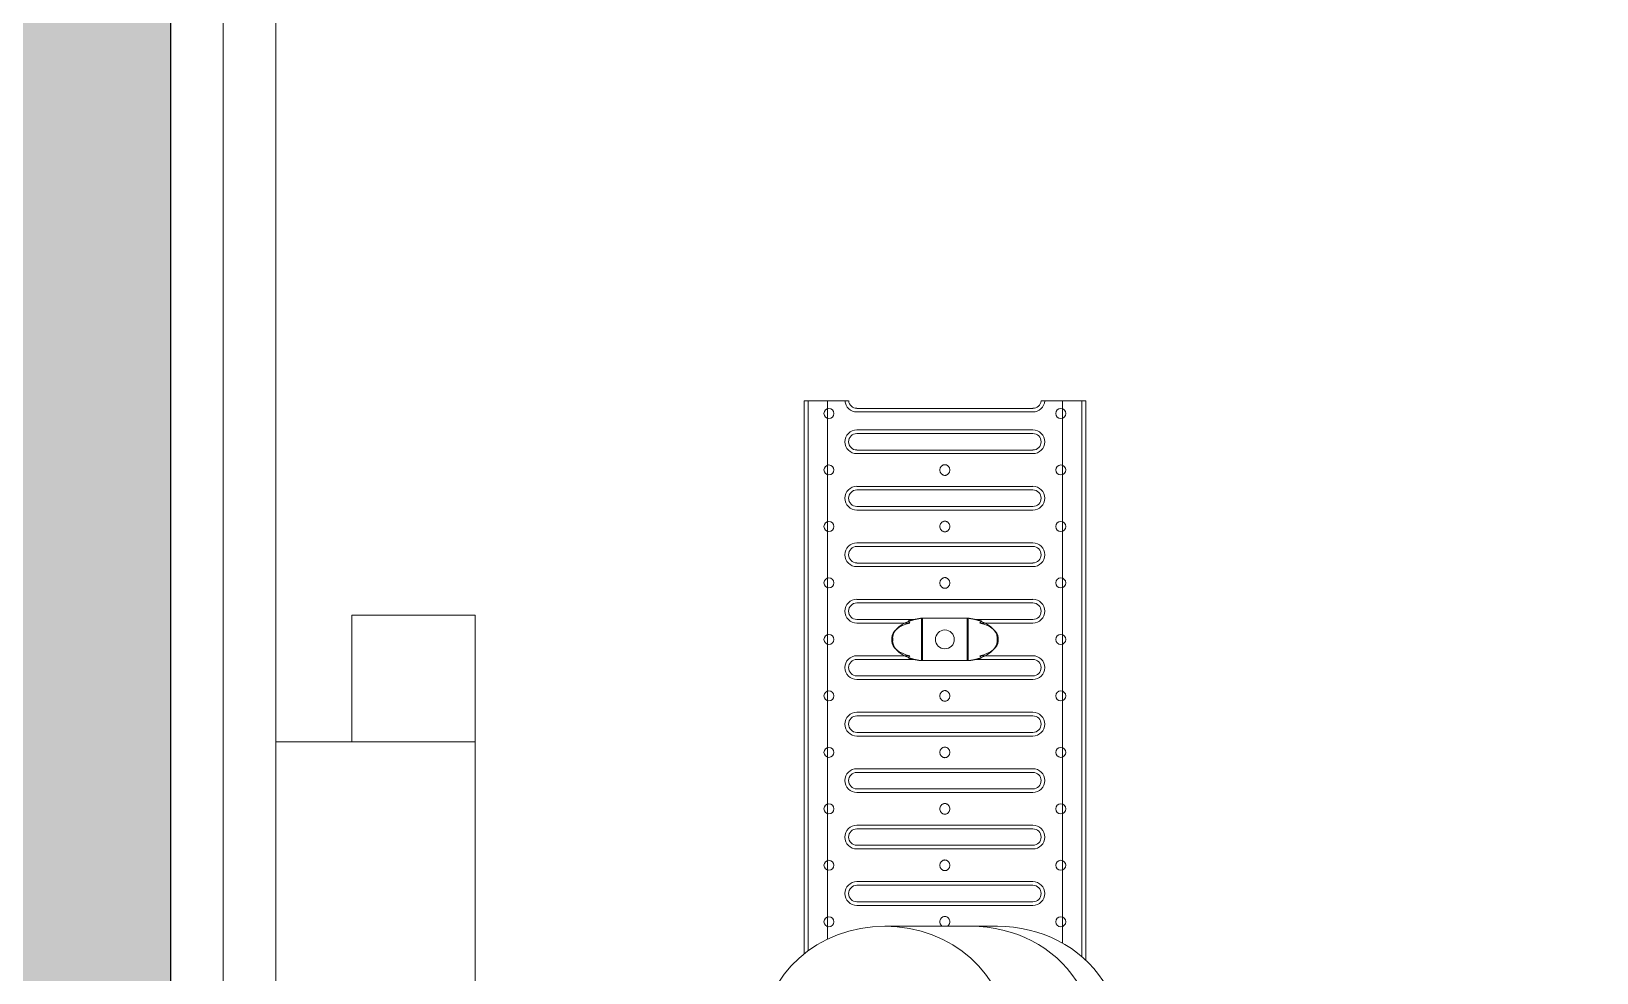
# Model space of a CAD drawing. Header units: inches. Extents: x 211391 to 214260, y -106888 to -102532.
# Drawn here: x 213209.16 to 213231.4, y -104842.66 to -104829.29 of the extents above; entities that cross this region are included whole.
import ezdxf

# ---------------------------------------------------------------- set-up
doc = ezdxf.new("R2010")
doc.units = ezdxf.units.IN
doc.header["$MEASUREMENT"] = 0
for name, color, linetype, lineweight in [('FIXTURES', 8, 'Continuous', 9), ('HATCH', 251, 'Continuous', 13), ('STONE', 1, 'Continuous', 18), ('WALL', 5, 'Continuous', 25)]:
    doc.layers.add(name, color=color, linetype=linetype, lineweight=lineweight)

# ---------------------------------------------------------------- blocks, each defined once
blk = doc.blocks.new('ETJHTEj')
at = {"layer": 'FIXTURES', "color": 252, "extrusion": (-2.05085e-07, 7.76119e-08, 1)}
for p, q in [((1144.103, 549.253), (1144.103, 548.881, 0)), ((1152.043, 549.253), (1144.103, 549.253)), ((1144.103, 549.197, 0), (1151.993, 549.197, 0)), ((1144.103, 548.922, 0), (1151.801, 548.922, 0)), ((1144.103, 548.881, 0), (1144.103, 548.62, 0)), ((1144.208, 548.503, 0), (1144.208, 546.003, 0)), ((1144.259, 548.503, 0), (1144.259, 546.003, 0)), ((1144.514, 546.003, 0), (1144.514, 548.503, 0)), ((1144.565, 546.003, 0), (1144.565, 548.503, 0)), ((1144.8, 548.503, 0), (1144.8, 546.003, 0)), ((1144.851, 548.503, 0), (1144.851, 546.003, 0)), ((1145.316, 546.003, 0), (1145.316, 548.503, 0)), ((1145.367, 546.003, 0), (1145.367, 548.503, 0)), ((1145.602, 548.503, 0), (1145.602, 546.003, 0)), ((1145.653, 548.503, 0), (1145.653, 546.003, 0)), ((1146.118, 546.003, 0), (1146.118, 548.503, 0)), ((1146.169, 546.003, 0), (1146.169, 548.503, 0)), ((1146.404, 548.503, 0), (1146.404, 546.003, 0)), ((1146.455, 548.503, 0), (1146.455, 546.003, 0)), ((1146.92, 546.003, 0), (1146.92, 548.503, 0)), ((1146.971, 546.003, 0), (1146.971, 548.503, 0)), ((1147.206, 548.503, 0), (1147.206, 547.672, 0)), ((1147.257, 548.503, 0), (1147.257, 547.75, 0)), ((1147.721, 547.75, 0), (1147.721, 548.503, 0)), ((1147.773, 547.672, 0), (1147.773, 548.503, 0)), ((1148.007, 548.503, 0), (1148.007, 546.003, 0)), ((1148.059, 548.503, 0), (1148.059, 546.003, 0)), ((1148.523, 546.003, 0), (1148.523, 548.503, 0)), ((1148.575, 546.003, 0), (1148.575, 548.503, 0)), ((1148.809, 548.503, 0), (1148.809, 546.003, 0)), ((1148.861, 548.503, 0), (1148.861, 546.003, 0)), ((1149.325, 546.003, 0), (1149.325, 548.503, 0)), ((1149.377, 546.003, 0), (1149.377, 548.503, 0)), ((1149.611, 548.503, 0), (1149.611, 546.003, 0)), ((1149.663, 548.503, 0), (1149.663, 546.003, 0)), ((1150.127, 546.003, 0), (1150.127, 548.503, 0)), ((1150.127, 546.003, 0), (1150.127, 548.503, 0)), ((1150.179, 546.003, 0), (1150.179, 548.503, 0)), ((1150.179, 546.003, 0), (1150.179, 548.503, 0)), ((1150.413, 548.503, 0), (1150.413, 546.003, 0)), ((1150.413, 548.503, 0), (1150.413, 546.003, 0)), ((1150.465, 548.503, 0), (1150.465, 546.003, 0)), ((1150.465, 548.503, 0), (1150.465, 546.003, 0)), ((1150.929, 546.003, 0), (1150.929, 548.503, 0)), ((1150.981, 546.003, 0), (1150.981, 548.503, 0)), ((1151.215, 548.503, 0), (1151.215, 546.003, 0)), ((1151.267, 548.503, 0), (1151.267, 546.003, 0)), ((1147.467, 548.009, 0), (1147.512, 548.009, 0)), ((1147.512, 547.994, 0), (1147.467, 547.994, 0)), ((1147.189, 547.597, 0), (1147.189, 546.909, 0)), ((1147.189, 547.585, 0), (1147.79, 547.585, 0)), ((1147.227, 547.774, 0), (1147.257, 547.75, 0)), ((1147.721, 547.75, 0), (1147.752, 547.774, 0)), ((1147.79, 547.597, 0), (1147.79, 546.909, 0)), ((1147.189, 547.571, 0), (1147.79, 547.571, 0)), ((1145.812, 547.268, 0), (1145.81, 547.26, 0)), ((1145.81, 547.26, 0), (1145.81, 547.253, 0)), ((1145.81, 547.253, 0), (1145.81, 547.246, 0)), ((1145.81, 547.246, 0), (1145.812, 547.238, 0)), ((1145.814, 547.275, 0), (1145.812, 547.268, 0)), ((1145.812, 547.238, 0), (1145.814, 547.231, 0)), ((1145.817, 547.282, 0), (1145.814, 547.275, 0)), ((1145.814, 547.231, 0), (1145.817, 547.224, 0)), ((1145.821, 547.289, 0), (1145.817, 547.282, 0)), ((1145.817, 547.224, 0), (1145.821, 547.217, 0)), ((1145.825, 547.295, 0), (1145.821, 547.289, 0)), ((1145.821, 547.217, 0), (1145.825, 547.211, 0)), ((1145.83, 547.301, 0), (1145.825, 547.295, 0)), ((1145.825, 547.211, 0), (1145.83, 547.206, 0)), ((1145.836, 547.306, 0), (1145.83, 547.301, 0)), ((1145.83, 547.206, 0), (1145.836, 547.2, 0)), ((1145.842, 547.31, 0), (1145.836, 547.306, 0)), ((1145.836, 547.2, 0), (1145.842, 547.196, 0)), ((1145.849, 547.314, 0), (1145.842, 547.31, 0)), ((1145.842, 547.196, 0), (1145.849, 547.192, 0)), ((1145.855, 547.318, 0), (1145.849, 547.314, 0)), ((1145.849, 547.192, 0), (1145.855, 547.188, 0)), ((1145.863, 547.32, 0), (1145.855, 547.318, 0)), ((1145.855, 547.188, 0), (1145.863, 547.186, 0)), ((1145.915, 547.318, 0), (1145.908, 547.32, 0)), ((1145.908, 547.186, 0), (1145.915, 547.188, 0)), ((1145.922, 547.314, 0), (1145.915, 547.318, 0)), ((1145.915, 547.188, 0), (1145.922, 547.192, 0)), ((1145.929, 547.31, 0), (1145.922, 547.314, 0)), ((1145.922, 547.192, 0), (1145.929, 547.196, 0)), ((1145.935, 547.306, 0), (1145.929, 547.31, 0)), ((1145.929, 547.196, 0), (1145.935, 547.2, 0)), ((1145.941, 547.301, 0), (1145.935, 547.306, 0)), ((1145.935, 547.2, 0), (1145.941, 547.206, 0)), ((1145.946, 547.295, 0), (1145.941, 547.301, 0)), ((1145.941, 547.206, 0), (1145.946, 547.211, 0)), ((1145.95, 547.289, 0), (1145.946, 547.295, 0)), ((1145.946, 547.211, 0), (1145.95, 547.217, 0)), ((1145.954, 547.282, 0), (1145.95, 547.289, 0)), ((1145.95, 547.217, 0), (1145.954, 547.224, 0)), ((1145.957, 547.275, 0), (1145.954, 547.282, 0)), ((1145.954, 547.224, 0), (1145.957, 547.231, 0)), ((1145.959, 547.268, 0), (1145.957, 547.275, 0)), ((1145.957, 547.231, 0), (1145.959, 547.238, 0)), ((1145.961, 547.26, 0), (1145.959, 547.268, 0)), ((1145.959, 547.238, 0), (1145.961, 547.246, 0)), ((1145.961, 547.253, 0), (1145.961, 547.26, 0)), ((1145.961, 547.246, 0), (1145.961, 547.253, 0)), ((1146.613, 547.268, 0), (1146.612, 547.26, 0)), ((1146.612, 547.26, 0), (1146.612, 547.253, 0)), ((1146.612, 547.253, 0), (1146.612, 547.246, 0)), ((1146.612, 547.246, 0), (1146.613, 547.238, 0)), ((1146.616, 547.275, 0), (1146.613, 547.268, 0)), ((1146.613, 547.238, 0), (1146.616, 547.231, 0)), ((1146.619, 547.282, 0), (1146.616, 547.275, 0)), ((1146.616, 547.231, 0), (1146.619, 547.224, 0)), ((1146.623, 547.289, 0), (1146.619, 547.282, 0)), ((1146.619, 547.224, 0), (1146.623, 547.217, 0)), ((1146.627, 547.295, 0), (1146.623, 547.289, 0)), ((1146.623, 547.217, 0), (1146.627, 547.211, 0)), ((1146.632, 547.301, 0), (1146.627, 547.295, 0)), ((1146.627, 547.211, 0), (1146.632, 547.206, 0)), ((1146.638, 547.306, 0), (1146.632, 547.301, 0)), ((1146.632, 547.206, 0), (1146.638, 547.2, 0)), ((1146.644, 547.31, 0), (1146.638, 547.306, 0)), ((1146.638, 547.2, 0), (1146.644, 547.196, 0)), ((1146.651, 547.314, 0), (1146.644, 547.31, 0)), ((1146.644, 547.196, 0), (1146.651, 547.192, 0)), ((1146.657, 547.318, 0), (1146.651, 547.314, 0)), ((1146.651, 547.192, 0), (1146.657, 547.188, 0)), ((1146.665, 547.32, 0), (1146.657, 547.318, 0)), ((1146.657, 547.188, 0), (1146.665, 547.186, 0)), ((1146.717, 547.318, 0), (1146.71, 547.32, 0)), ((1146.71, 547.186, 0), (1146.717, 547.188, 0)), ((1146.724, 547.314, 0), (1146.717, 547.318, 0)), ((1146.717, 547.188, 0), (1146.724, 547.192, 0)), ((1146.73, 547.31, 0), (1146.724, 547.314, 0)), ((1146.724, 547.192, 0), (1146.73, 547.196, 0)), ((1146.737, 547.306, 0), (1146.73, 547.31, 0)), ((1146.73, 547.196, 0), (1146.737, 547.2, 0)), ((1146.743, 547.301, 0), (1146.737, 547.306, 0)), ((1146.737, 547.2, 0), (1146.743, 547.206, 0)), ((1146.747, 547.295, 0), (1146.743, 547.301, 0)), ((1146.743, 547.206, 0), (1146.747, 547.211, 0)), ((1146.752, 547.289, 0), (1146.747, 547.295, 0)), ((1146.747, 547.211, 0), (1146.752, 547.217, 0)), ((1146.756, 547.282, 0), (1146.752, 547.289, 0)), ((1146.752, 547.217, 0), (1146.756, 547.224, 0)), ((1146.759, 547.275, 0), (1146.756, 547.282, 0)), ((1146.756, 547.224, 0), (1146.759, 547.231, 0)), ((1146.761, 547.268, 0), (1146.759, 547.275, 0)), ((1146.759, 547.231, 0), (1146.761, 547.238, 0)), ((1146.762, 547.26, 0), (1146.761, 547.268, 0)), ((1146.761, 547.238, 0), (1146.762, 547.246, 0)), ((1146.763, 547.253, 0), (1146.762, 547.26, 0)), ((1146.762, 547.246, 0), (1146.763, 547.253, 0)), ((1148.217, 547.268, 0), (1148.216, 547.26, 0)), ((1148.216, 547.26, 0), (1148.216, 547.253, 0)), ((1148.216, 547.253, 0), (1148.216, 547.246, 0)), ((1148.216, 547.246, 0), (1148.217, 547.238, 0)), ((1148.22, 547.275, 0), (1148.217, 547.268, 0)), ((1148.217, 547.238, 0), (1148.22, 547.231, 0)), ((1148.223, 547.282, 0), (1148.22, 547.275, 0)), ((1148.22, 547.231, 0), (1148.223, 547.224, 0)), ((1148.227, 547.289, 0), (1148.223, 547.282, 0)), ((1148.223, 547.224, 0), (1148.227, 547.217, 0)), ((1148.231, 547.295, 0), (1148.227, 547.289, 0)), ((1148.227, 547.217, 0), (1148.231, 547.211, 0)), ((1148.236, 547.301, 0), (1148.231, 547.295, 0)), ((1148.231, 547.211, 0), (1148.236, 547.206, 0)), ((1148.242, 547.306, 0), (1148.236, 547.301, 0)), ((1148.236, 547.206, 0), (1148.242, 547.2, 0)), ((1148.248, 547.31, 0), (1148.242, 547.306, 0)), ((1148.242, 547.2, 0), (1148.248, 547.196, 0)), ((1148.255, 547.314, 0), (1148.248, 547.31, 0)), ((1148.248, 547.196, 0), (1148.255, 547.192, 0)), ((1148.261, 547.318, 0), (1148.255, 547.314, 0)), ((1148.255, 547.192, 0), (1148.261, 547.188, 0)), ((1148.268, 547.32, 0), (1148.261, 547.318, 0)), ((1148.261, 547.188, 0), (1148.268, 547.186, 0)), ((1148.321, 547.318, 0), (1148.314, 547.32, 0)), ((1148.314, 547.186, 0), (1148.321, 547.188, 0)), ((1148.328, 547.314, 0), (1148.321, 547.318, 0)), ((1148.321, 547.188, 0), (1148.328, 547.192, 0)), ((1148.334, 547.31, 0), (1148.328, 547.314, 0)), ((1148.328, 547.192, 0), (1148.334, 547.196, 0)), ((1148.341, 547.306, 0), (1148.334, 547.31, 0)), ((1148.334, 547.196, 0), (1148.341, 547.2, 0)), ((1148.346, 547.301, 0), (1148.341, 547.306, 0)), ((1148.341, 547.2, 0), (1148.346, 547.206, 0)), ((1148.351, 547.295, 0), (1148.346, 547.301, 0)), ((1148.346, 547.206, 0), (1148.351, 547.211, 0)), ((1148.356, 547.289, 0), (1148.351, 547.295, 0)), ((1148.351, 547.211, 0), (1148.356, 547.217, 0)), ((1148.36, 547.282, 0), (1148.356, 547.289, 0)), ((1148.356, 547.217, 0), (1148.36, 547.224, 0)), ((1148.363, 547.275, 0), (1148.36, 547.282, 0)), ((1148.36, 547.224, 0), (1148.363, 547.231, 0)), ((1148.365, 547.268, 0), (1148.363, 547.275, 0)), ((1148.363, 547.231, 0), (1148.365, 547.238, 0)), ((1148.366, 547.26, 0), (1148.365, 547.268, 0)), ((1148.365, 547.238, 0), (1148.366, 547.246, 0)), ((1148.367, 547.253, 0), (1148.366, 547.26, 0)), ((1148.366, 547.246, 0), (1148.367, 547.253, 0)), ((1149.019, 547.268, 0), (1149.018, 547.26, 0)), ((1149.018, 547.26, 0), (1149.018, 547.253, 0)), ((1149.018, 547.253, 0), (1149.018, 547.246, 0)), ((1149.018, 547.246, 0), (1149.019, 547.238, 0)), ((1149.022, 547.275, 0), (1149.019, 547.268, 0)), ((1149.019, 547.238, 0), (1149.022, 547.231, 0)), ((1149.025, 547.282, 0), (1149.022, 547.275, 0)), ((1149.022, 547.231, 0), (1149.025, 547.224, 0)), ((1149.028, 547.289, 0), (1149.025, 547.282, 0)), ((1149.025, 547.224, 0), (1149.028, 547.217, 0)), ((1149.033, 547.295, 0), (1149.028, 547.289, 0)), ((1149.028, 547.217, 0), (1149.033, 547.211, 0)), ((1149.038, 547.301, 0), (1149.033, 547.295, 0)), ((1149.033, 547.211, 0), (1149.038, 547.206, 0)), ((1149.044, 547.306, 0), (1149.038, 547.301, 0)), ((1149.038, 547.206, 0), (1149.044, 547.2, 0)), ((1149.05, 547.31, 0), (1149.044, 547.306, 0)), ((1149.044, 547.2, 0), (1149.05, 547.196, 0)), ((1149.057, 547.314, 0), (1149.05, 547.31, 0)), ((1149.05, 547.196, 0), (1149.057, 547.192, 0)), ((1149.063, 547.318, 0), (1149.057, 547.314, 0)), ((1149.057, 547.192, 0), (1149.063, 547.188, 0)), ((1149.07, 547.32, 0), (1149.063, 547.318, 0)), ((1149.063, 547.188, 0), (1149.07, 547.186, 0)), ((1149.123, 547.318, 0), (1149.116, 547.32, 0)), ((1149.116, 547.186, 0), (1149.123, 547.188, 0)), ((1149.13, 547.314, 0), (1149.123, 547.318, 0)), ((1149.123, 547.188, 0), (1149.13, 547.192, 0)), ((1149.136, 547.31, 0), (1149.13, 547.314, 0)), ((1149.13, 547.192, 0), (1149.136, 547.196, 0)), ((1149.143, 547.306, 0), (1149.136, 547.31, 0)), ((1149.136, 547.196, 0), (1149.143, 547.2, 0)), ((1149.148, 547.301, 0), (1149.143, 547.306, 0)), ((1149.143, 547.2, 0), (1149.148, 547.206, 0)), ((1149.153, 547.295, 0), (1149.148, 547.301, 0)), ((1149.148, 547.206, 0), (1149.153, 547.211, 0)), ((1149.158, 547.289, 0), (1149.153, 547.295, 0)), ((1149.153, 547.211, 0), (1149.158, 547.217, 0)), ((1149.162, 547.282, 0), (1149.158, 547.289, 0)), ((1149.158, 547.217, 0), (1149.162, 547.224, 0)), ((1149.165, 547.275, 0), (1149.162, 547.282, 0)), ((1149.162, 547.224, 0), (1149.165, 547.231, 0)), ((1149.167, 547.268, 0), (1149.165, 547.275, 0)), ((1149.165, 547.231, 0), (1149.167, 547.238, 0)), ((1149.168, 547.26, 0), (1149.167, 547.268, 0)), ((1149.167, 547.238, 0), (1149.168, 547.246, 0)), ((1149.169, 547.253, 0), (1149.168, 547.26, 0)), ((1149.168, 547.246, 0), (1149.169, 547.253, 0)), ((1149.82, 547.26, 0), (1149.819, 547.253, 0)), ((1149.819, 547.253, 0), (1149.82, 547.246, 0)), ((1149.821, 547.268, 0), (1149.82, 547.26, 0)), ((1149.82, 547.246, 0), (1149.821, 547.238, 0)), ((1149.823, 547.275, 0), (1149.821, 547.268, 0)), ((1149.821, 547.238, 0), (1149.823, 547.231, 0)), ((1149.827, 547.282, 0), (1149.823, 547.275, 0)), ((1149.823, 547.231, 0), (1149.827, 547.224, 0)), ((1149.83, 547.289, 0), (1149.827, 547.282, 0)), ((1149.827, 547.224, 0), (1149.83, 547.217, 0)), ((1149.835, 547.295, 0), (1149.83, 547.289, 0)), ((1149.83, 547.217, 0), (1149.835, 547.211, 0)), ((1149.84, 547.301, 0), (1149.835, 547.295, 0)), ((1149.835, 547.211, 0), (1149.84, 547.206, 0)), ((1149.846, 547.306, 0), (1149.84, 547.301, 0)), ((1149.84, 547.206, 0), (1149.846, 547.2, 0)), ((1149.852, 547.31, 0), (1149.846, 547.306, 0)), ((1149.846, 547.2, 0), (1149.852, 547.196, 0)), ((1149.858, 547.314, 0), (1149.852, 547.31, 0)), ((1149.852, 547.196, 0), (1149.858, 547.192, 0)), ((1149.865, 547.318, 0), (1149.858, 547.314, 0)), ((1149.858, 547.192, 0), (1149.865, 547.188, 0)), ((1149.872, 547.32, 0), (1149.865, 547.318, 0)), ((1149.865, 547.188, 0), (1149.872, 547.186, 0)), ((1149.925, 547.318, 0), (1149.918, 547.32, 0)), ((1149.918, 547.186, 0), (1149.925, 547.188, 0)), ((1149.932, 547.314, 0), (1149.925, 547.318, 0)), ((1149.925, 547.188, 0), (1149.932, 547.192, 0)), ((1149.938, 547.31, 0), (1149.932, 547.314, 0)), ((1149.932, 547.192, 0), (1149.938, 547.196, 0)), ((1149.945, 547.306, 0), (1149.938, 547.31, 0)), ((1149.938, 547.196, 0), (1149.945, 547.2, 0)), ((1149.95, 547.301, 0), (1149.945, 547.306, 0)), ((1149.945, 547.2, 0), (1149.95, 547.206, 0)), ((1149.955, 547.295, 0), (1149.95, 547.301, 0)), ((1149.95, 547.206, 0), (1149.955, 547.211, 0)), ((1149.96, 547.289, 0), (1149.955, 547.295, 0)), ((1149.955, 547.211, 0), (1149.96, 547.217, 0)), ((1149.964, 547.282, 0), (1149.96, 547.289, 0)), ((1149.96, 547.217, 0), (1149.964, 547.224, 0)), ((1149.967, 547.275, 0), (1149.964, 547.282, 0)), ((1149.964, 547.224, 0), (1149.967, 547.231, 0)), ((1149.969, 547.268, 0), (1149.967, 547.275, 0)), ((1149.967, 547.231, 0), (1149.969, 547.238, 0)), ((1149.97, 547.26, 0), (1149.969, 547.268, 0)), ((1149.969, 547.238, 0), (1149.97, 547.246, 0)), ((1149.971, 547.253, 0), (1149.97, 547.26, 0)), ((1149.97, 547.246, 0), (1149.971, 547.253, 0)), ((1150.622, 547.26, 0), (1150.621, 547.253, 0)), ((1150.622, 547.26, 0), (1150.621, 547.253, 0)), ((1150.621, 547.253, 0), (1150.622, 547.246, 0)), ((1150.621, 547.253, 0), (1150.622, 547.246, 0)), ((1150.623, 547.268, 0), (1150.622, 547.26, 0)), ((1150.623, 547.268, 0), (1150.622, 547.26, 0)), ((1150.622, 547.246, 0), (1150.623, 547.238, 0)), ((1150.622, 547.246, 0), (1150.623, 547.238, 0)), ((1150.625, 547.275, 0), (1150.623, 547.268, 0)), ((1150.625, 547.275, 0), (1150.623, 547.268, 0)), ((1150.623, 547.238, 0), (1150.625, 547.231, 0)), ((1150.623, 547.238, 0), (1150.625, 547.231, 0)), ((1150.628, 547.282, 0), (1150.625, 547.275, 0)), ((1150.628, 547.282, 0), (1150.625, 547.275, 0)), ((1150.625, 547.231, 0), (1150.628, 547.224, 0)), ((1150.625, 547.231, 0), (1150.628, 547.224, 0)), ((1150.632, 547.289, 0), (1150.628, 547.282, 0)), ((1150.632, 547.289, 0), (1150.628, 547.282, 0)), ((1150.628, 547.224, 0), (1150.632, 547.217, 0)), ((1150.628, 547.224, 0), (1150.632, 547.217, 0)), ((1150.637, 547.295, 0), (1150.632, 547.289, 0)), ((1150.637, 547.295, 0), (1150.632, 547.289, 0)), ((1150.632, 547.217, 0), (1150.637, 547.211, 0)), ((1150.632, 547.217, 0), (1150.637, 547.211, 0)), ((1150.642, 547.301, 0), (1150.637, 547.295, 0)), ((1150.642, 547.301, 0), (1150.637, 547.295, 0)), ((1150.637, 547.211, 0), (1150.642, 547.206, 0)), ((1150.637, 547.211, 0), (1150.642, 547.206, 0)), ((1150.647, 547.306, 0), (1150.642, 547.301, 0)), ((1150.647, 547.306, 0), (1150.642, 547.301, 0)), ((1150.642, 547.206, 0), (1150.647, 547.2, 0)), ((1150.642, 547.206, 0), (1150.647, 547.2, 0)), ((1150.654, 547.31, 0), (1150.647, 547.306, 0)), ((1150.654, 547.31, 0), (1150.647, 547.306, 0)), ((1150.647, 547.2, 0), (1150.654, 547.196, 0)), ((1150.647, 547.2, 0), (1150.654, 547.196, 0)), ((1150.66, 547.314, 0), (1150.654, 547.31, 0)), ((1150.66, 547.314, 0), (1150.654, 547.31, 0)), ((1150.654, 547.196, 0), (1150.66, 547.192, 0)), ((1150.654, 547.196, 0), (1150.66, 547.192, 0)), ((1150.667, 547.318, 0), (1150.66, 547.314, 0)), ((1150.667, 547.318, 0), (1150.66, 547.314, 0)), ((1150.66, 547.192, 0), (1150.667, 547.188, 0)), ((1150.66, 547.192, 0), (1150.667, 547.188, 0)), ((1150.674, 547.32, 0), (1150.667, 547.318, 0)), ((1150.674, 547.32, 0), (1150.667, 547.318, 0)), ((1150.667, 547.188, 0), (1150.674, 547.186, 0)), ((1150.667, 547.188, 0), (1150.674, 547.186, 0)), ((1150.727, 547.318, 0), (1150.72, 547.32, 0)), ((1150.727, 547.318, 0), (1150.72, 547.32, 0)), ((1150.72, 547.186, 0), (1150.727, 547.188, 0)), ((1150.72, 547.186, 0), (1150.727, 547.188, 0)), ((1150.734, 547.314, 0), (1150.727, 547.318, 0)), ((1150.734, 547.314, 0), (1150.727, 547.318, 0)), ((1150.727, 547.188, 0), (1150.734, 547.192, 0)), ((1150.727, 547.188, 0), (1150.734, 547.192, 0)), ((1150.74, 547.31, 0), (1150.734, 547.314, 0)), ((1150.74, 547.31, 0), (1150.734, 547.314, 0)), ((1150.734, 547.192, 0), (1150.74, 547.196, 0)), ((1150.734, 547.192, 0), (1150.74, 547.196, 0)), ((1150.746, 547.306, 0), (1150.74, 547.31, 0)), ((1150.746, 547.306, 0), (1150.74, 547.31, 0)), ((1150.74, 547.196, 0), (1150.746, 547.2, 0)), ((1150.74, 547.196, 0), (1150.746, 547.2, 0)), ((1150.752, 547.301, 0), (1150.746, 547.306, 0)), ((1150.752, 547.301, 0), (1150.746, 547.306, 0)), ((1150.746, 547.2, 0), (1150.752, 547.206, 0)), ((1150.746, 547.2, 0), (1150.752, 547.206, 0)), ((1150.757, 547.295, 0), (1150.752, 547.301, 0)), ((1150.757, 547.295, 0), (1150.752, 547.301, 0)), ((1150.752, 547.206, 0), (1150.757, 547.211, 0)), ((1150.752, 547.206, 0), (1150.757, 547.211, 0)), ((1150.762, 547.289, 0), (1150.757, 547.295, 0)), ((1150.762, 547.289, 0), (1150.757, 547.295, 0)), ((1150.757, 547.211, 0), (1150.762, 547.217, 0)), ((1150.757, 547.211, 0), (1150.762, 547.217, 0)), ((1150.765, 547.282, 0), (1150.762, 547.289, 0)), ((1150.765, 547.282, 0), (1150.762, 547.289, 0)), ((1150.762, 547.217, 0), (1150.765, 547.224, 0)), ((1150.762, 547.217, 0), (1150.765, 547.224, 0)), ((1150.769, 547.275, 0), (1150.765, 547.282, 0)), ((1150.769, 547.275, 0), (1150.765, 547.282, 0)), ((1150.765, 547.224, 0), (1150.769, 547.231, 0)), ((1150.765, 547.224, 0), (1150.769, 547.231, 0)), ((1150.771, 547.268, 0), (1150.769, 547.275, 0)), ((1150.771, 547.268, 0), (1150.769, 547.275, 0)), ((1150.769, 547.231, 0), (1150.771, 547.238, 0)), ((1150.769, 547.231, 0), (1150.771, 547.238, 0)), ((1150.772, 547.26, 0), (1150.771, 547.268, 0)), ((1150.772, 547.26, 0), (1150.771, 547.268, 0)), ((1150.771, 547.238, 0), (1150.772, 547.246, 0)), ((1150.771, 547.238, 0), (1150.772, 547.246, 0)), ((1150.773, 547.253, 0), (1150.772, 547.26, 0)), ((1150.773, 547.253, 0), (1150.772, 547.26, 0)), ((1150.772, 547.246, 0), (1150.773, 547.253, 0)), ((1150.772, 547.246, 0), (1150.773, 547.253, 0)), ((1151.424, 547.26, 0), (1151.423, 547.253, 0)), ((1151.423, 547.253, 0), (1151.424, 547.246, 0)), ((1151.425, 547.268, 0), (1151.424, 547.26, 0)), ((1151.424, 547.246, 0), (1151.425, 547.238, 0)), ((1151.427, 547.275, 0), (1151.425, 547.268, 0)), ((1151.425, 547.238, 0), (1151.427, 547.231, 0)), ((1151.43, 547.282, 0), (1151.427, 547.275, 0)), ((1151.427, 547.231, 0), (1151.43, 547.224, 0)), ((1151.434, 547.289, 0), (1151.43, 547.282, 0)), ((1151.43, 547.224, 0), (1151.434, 547.217, 0)), ((1151.439, 547.295, 0), (1151.434, 547.289, 0)), ((1151.434, 547.217, 0), (1151.439, 547.211, 0)), ((1151.444, 547.301, 0), (1151.439, 547.295, 0)), ((1151.439, 547.211, 0), (1151.444, 547.206, 0)), ((1151.449, 547.306, 0), (1151.444, 547.301, 0)), ((1151.444, 547.206, 0), (1151.449, 547.2, 0)), ((1151.456, 547.31, 0), (1151.449, 547.306, 0)), ((1151.449, 547.2, 0), (1151.456, 547.196, 0)), ((1151.462, 547.314, 0), (1151.456, 547.31, 0)), ((1151.456, 547.196, 0), (1151.462, 547.192, 0)), ((1151.469, 547.318, 0), (1151.462, 547.314, 0)), ((1151.462, 547.192, 0), (1151.469, 547.188, 0)), ((1151.476, 547.32, 0), (1151.469, 547.318, 0)), ((1151.469, 547.188, 0), (1151.476, 547.186, 0)), ((1151.529, 547.318, 0), (1151.522, 547.32, 0)), ((1151.522, 547.186, 0), (1151.529, 547.188, 0)), ((1151.535, 547.314, 0), (1151.529, 547.318, 0)), ((1151.529, 547.188, 0), (1151.535, 547.192, 0)), ((1151.542, 547.31, 0), (1151.535, 547.314, 0)), ((1151.535, 547.192, 0), (1151.542, 547.196, 0)), ((1151.548, 547.306, 0), (1151.542, 547.31, 0)), ((1151.542, 547.196, 0), (1151.548, 547.2, 0)), ((1151.554, 547.301, 0), (1151.548, 547.306, 0)), ((1151.548, 547.2, 0), (1151.554, 547.206, 0)), ((1151.559, 547.295, 0), (1151.554, 547.301, 0)), ((1151.554, 547.206, 0), (1151.559, 547.211, 0)), ((1151.562, 547.291, 0), (1151.559, 547.295, 0)), ((1151.559, 547.211, 0), (1151.562, 547.215, 0)), ((1147.189, 546.935, 0), (1147.79, 546.935, 0)), ((1147.79, 546.921, 0), (1147.189, 546.921, 0)), ((1147.206, 546.834, 0), (1147.206, 546.003, 0)), ((1147.257, 546.756, 0), (1147.227, 546.732, 0)), ((1147.257, 546.756, 0), (1147.257, 546.003, 0)), ((1147.752, 546.732, 0), (1147.721, 546.756, 0)), ((1147.721, 546.003, 0), (1147.721, 546.756, 0)), ((1147.773, 546.003, 0), (1147.773, 546.834, 0)), ((1147.467, 546.512, 0), (1147.512, 546.512, 0)), ((1147.512, 546.498, 0), (1147.467, 546.498, 0)), ((1144.103, 545.886, 0), (1144.103, 545.625, 0)), ((1144.103, 545.625, 0), (1144.103, 545.253)), ((1144.103, 545.584, 0), (1151.746, 545.584, 0)), ((1151.91, 545.309, 0), (1144.103, 545.309, 0)), ((1144.103, 545.253), (1151.953, 545.253))]:
    blk.add_line(p, q, dxfattribs=at)
at = {"layer": 'FIXTURES', "ltscale": 5}
for p, q in [((1151.562, 546.401, 0), (1151.562, 548.001, 0)), ((1147.144, 538.831), (1147.144, 540.58)), ((1147.144, 540.58), (1152.4, 540.58)), ((1148.945, 538.831), (1148.945, 540.58)), ((1148.945, 538.831), (1147.144, 538.831)), ((1148.945, 538.831), (1148.945, 537.753)), ((1148.945, 537.753), (1157.26, 537.753))]:
    blk.add_line(p, q, dxfattribs=at)
at = {"layer": 'FIXTURES', "color": 252, "extrusion": (2.05085e-07, 7.76119e-08, 1)}
for p, q in [((1145.008, 547.26, 0), (1145.01, 547.268, 0)), ((1145.008, 547.253, 0), (1145.008, 547.26, 0)), ((1145.008, 547.246, 0), (1145.008, 547.253, 0)), ((1145.01, 547.238, 0), (1145.008, 547.246, 0)), ((1145.01, 547.268, 0), (1145.012, 547.275, 0)), ((1145.012, 547.231, 0), (1145.01, 547.238, 0)), ((1145.012, 547.275, 0), (1145.015, 547.282, 0)), ((1145.015, 547.224, 0), (1145.012, 547.231, 0)), ((1145.015, 547.282, 0), (1145.019, 547.289, 0)), ((1145.019, 547.217, 0), (1145.015, 547.224, 0)), ((1145.019, 547.289, 0), (1145.023, 547.295, 0)), ((1145.023, 547.211, 0), (1145.019, 547.217, 0)), ((1145.023, 547.295, 0), (1145.028, 547.301, 0)), ((1145.028, 547.206, 0), (1145.023, 547.211, 0)), ((1145.028, 547.301, 0), (1145.034, 547.306, 0)), ((1145.034, 547.2, 0), (1145.028, 547.206, 0)), ((1145.034, 547.306, 0), (1145.04, 547.31, 0)), ((1145.04, 547.196, 0), (1145.034, 547.2, 0)), ((1145.04, 547.31, 0), (1145.047, 547.314, 0)), ((1145.047, 547.192, 0), (1145.04, 547.196, 0)), ((1145.047, 547.314, 0), (1145.054, 547.318, 0)), ((1145.054, 547.188, 0), (1145.047, 547.192, 0)), ((1145.054, 547.318, 0), (1145.061, 547.32, 0)), ((1145.061, 547.186, 0), (1145.054, 547.188, 0)), ((1145.106, 547.32, 0), (1145.113, 547.318, 0)), ((1145.113, 547.188, 0), (1145.106, 547.186, 0)), ((1145.113, 547.318, 0), (1145.12, 547.314, 0)), ((1145.12, 547.192, 0), (1145.113, 547.188, 0)), ((1145.12, 547.314, 0), (1145.127, 547.31, 0)), ((1145.127, 547.196, 0), (1145.12, 547.192, 0)), ((1145.127, 547.31, 0), (1145.133, 547.306, 0)), ((1145.133, 547.2, 0), (1145.127, 547.196, 0)), ((1145.133, 547.306, 0), (1145.139, 547.301, 0)), ((1145.139, 547.206, 0), (1145.133, 547.2, 0)), ((1145.139, 547.301, 0), (1145.144, 547.295, 0)), ((1145.144, 547.211, 0), (1145.139, 547.206, 0)), ((1145.144, 547.295, 0), (1145.148, 547.289, 0)), ((1145.148, 547.217, 0), (1145.144, 547.211, 0)), ((1145.148, 547.289, 0), (1145.152, 547.282, 0)), ((1145.152, 547.224, 0), (1145.148, 547.217, 0)), ((1145.152, 547.282, 0), (1145.155, 547.275, 0)), ((1145.155, 547.231, 0), (1145.152, 547.224, 0)), ((1145.155, 547.275, 0), (1145.157, 547.268, 0)), ((1145.157, 547.238, 0), (1145.155, 547.231, 0)), ((1145.157, 547.268, 0), (1145.159, 547.26, 0)), ((1145.159, 547.246, 0), (1145.157, 547.238, 0)), ((1145.159, 547.26, 0), (1145.159, 547.253, 0)), ((1145.159, 547.253, 0), (1145.159, 547.246, 0))]:
    blk.add_line(p, q, dxfattribs=at)
at = {"layer": 'FIXTURES', "color": 252, "extrusion": (-2.05085e-07, 7.76119e-08, 1)}
for centre, radius in [((1144.281, 548.899, 0), 0.0711), ((1145.885, 548.899, 0), 0.0711), ((1146.687, 548.899, 0), 0.0711), ((1147.489, 548.899, 0), 0.0711), ((1148.291, 548.899, 0), 0.0711), ((1149.093, 548.899, 0), 0.0711), ((1149.895, 548.899, 0), 0.0711), ((1150.697, 548.899, 0), 0.0711), ((1150.697, 548.899, 0), 0.0711), ((1151.499, 548.899, 0), 0.0711), ((1147.489, 547.253, 0), 0.134), ((1144.281, 545.607, 0), 0.0711), ((1145.885, 545.607, 0), 0.0711), ((1146.687, 545.607, 0), 0.0711), ((1147.489, 545.607, 0), 0.0711), ((1148.291, 545.607, 0), 0.0711), ((1149.093, 545.607, 0), 0.0711), ((1149.895, 545.607, 0), 0.0711), ((1150.697, 545.607, 0), 0.0711), ((1150.697, 545.607, 0), 0.0711), ((1151.499, 545.607, 0), 0.0711)]:
    blk.add_circle(centre, radius, dxfattribs=at)
at = {"layer": 'FIXTURES', "color": 252, "extrusion": (2.05085e-07, 7.76119e-08, 1)}
for centre in [(1145.083, 548.899, 0), (1145.083, 545.607, 0)]:
    blk.add_circle(centre, 0.0711, dxfattribs=at)
at = {"layer": 'FIXTURES', "color": 252, "extrusion": (-2.05085e-07, 7.76119e-08, 1)}
for centre, radius, start, end in [((1144.09, 548.503, 0), 0.169, 0, 85.7583), ((1144.09, 548.503, 0), 0.117, 0, 83.8892), ((1144.682, 548.503, 0), 0.169, 0, 180), ((1144.682, 548.503, 0), 0.117, 0, 180), ((1145.484, 548.503, 0), 0.169, 0, 180), ((1145.484, 548.503, 0), 0.117, 0, 180), ((1146.286, 548.503, 0), 0.169, 0, 180), ((1146.286, 548.503, 0), 0.117, 0, 180), ((1147.088, 548.503, 0), 0.169, 0, 180), ((1147.088, 548.503, 0), 0.117, 0, 180), ((1147.89, 548.503, 0), 0.169, 0, 180), ((1147.89, 548.503, 0), 0.117, 0, 180), ((1148.692, 548.503, 0), 0.169, 0, 180), ((1148.692, 548.503, 0), 0.117, 0, 180), ((1149.494, 548.503, 0), 0.169, 0, 180), ((1149.494, 548.503, 0), 0.117, 0, 180), ((1150.296, 548.503, 0), 0.169, 0, 180), ((1150.296, 548.503, 0), 0.169, 0, 180), ((1150.296, 548.503, 0), 0.117, 0, 180), ((1150.296, 548.503, 0), 0.117, 0, 180), ((1151.098, 548.503, 0), 0.169, 0, 180), ((1151.098, 548.503, 0), 0.117, 0, 180), ((1145.885, 547.253, 0), 0.0711, 71.3885, 108.6115), ((1145.885, 547.253, 0), 0.0711, 251.3885, 288.6115), ((1146.687, 547.253, 0), 0.0711, 71.3885, 108.6115), ((1146.687, 547.253, 0), 0.0711, 251.3885, 288.6115), ((1148.291, 547.253, 0), 0.0711, 71.3885, 108.6115), ((1148.291, 547.253, 0), 0.0711, 251.3885, 288.6115), ((1149.093, 547.253, 0), 0.0711, 71.3885, 108.6115), ((1149.093, 547.253, 0), 0.0711, 251.3885, 288.6115), ((1149.895, 547.253, 0), 0.0711, 71.3885, 108.6115), ((1149.895, 547.253, 0), 0.0711, 251.3885, 288.6115), ((1150.697, 547.253, 0), 0.0711, 71.3885, 108.6115), ((1150.697, 547.253, 0), 0.0711, 71.3885, 108.6115), ((1150.697, 547.253, 0), 0.0711, 251.3885, 288.6115), ((1150.697, 547.253, 0), 0.0711, 251.3885, 288.6115), ((1151.499, 547.253, 0), 0.0711, 71.3885, 108.6115), ((1151.499, 547.253, 0), 0.0711, 251.3885, 288.6115), ((1144.09, 546.003, 0), 0.117, 276.1108, 0), ((1144.09, 546.003, 0), 0.169, 274.2417, 0), ((1144.682, 546.003, 0), 0.169, 180, 0), ((1144.682, 546.003, 0), 0.117, 180, 0), ((1145.484, 546.003, 0), 0.169, 180, 0), ((1145.484, 546.003, 0), 0.117, 180, 0), ((1146.286, 546.003, 0), 0.169, 180, 0), ((1146.286, 546.003, 0), 0.117, 180, 0), ((1147.088, 546.003, 0), 0.169, 180, 0), ((1147.088, 546.003, 0), 0.117, 180, 0), ((1147.89, 546.003, 0), 0.169, 180, 0), ((1147.89, 546.003, 0), 0.117, 180, 0), ((1148.692, 546.003, 0), 0.169, 180, 0), ((1148.692, 546.003, 0), 0.117, 180, 0), ((1149.494, 546.003, 0), 0.169, 180, 0), ((1149.494, 546.003, 0), 0.117, 180, 0), ((1150.296, 546.003, 0), 0.169, 180, 0), ((1150.296, 546.003, 0), 0.169, 180, 0), ((1150.296, 546.003, 0), 0.117, 180, 0), ((1150.296, 546.003, 0), 0.117, 180, 0), ((1151.098, 546.003, 0), 0.169, 180, 0), ((1151.098, 546.003, 0), 0.117, 180, 0)]:
    blk.add_arc(centre, radius, start, end, dxfattribs=at)
at = {"layer": 'FIXTURES', "color": 252, "extrusion": (2.05085e-07, 7.76119e-08, 1)}
for start, end in [(71.3885, 108.6115), (251.3885, 288.6115)]:
    blk.add_arc((1145.083, 547.253, 0), 0.0711, start, end, dxfattribs=at)
at = {"layer": 'FIXTURES', "ltscale": 5}
for centre, major_axis, start_param, end_param in [((1153.103, 548.001, 0), (0, 1.725), 4.712389, 7.853982), ((1153.103, 547.625, 0), (0, 1.725), 4.712389, 7.853982), ((1153.103, 546.401, 0), (0, -1.725), -1.570796, 4.712389)]:
    blk.add_ellipse(centre, major_axis=major_axis, ratio=0.8931, start_param=start_param, end_param=end_param, dxfattribs=at)
at = {"layer": 'FIXTURES', "color": 252, "extrusion": (2.05085e-07, -7.76119e-08, -1)}
for centre, major_axis, ratio, start_param, end_param in [((1147.467, 547.465, 0), (0, 0.53, 0), 0.535714, -1.16808, 0), ((1147.467, 547.583, 0), (0, 0.425, 0), 0.535714, -1.16808, 0), ((1147.512, 547.583, 0), (0, 0.425, 0), 0.535714, 0, 1.16808), ((1147.512, 547.465, 0), (0, 0.53, 0), 0.535714, 0, 1.16808), ((1147.467, 547.491, 0), (0, -0.53, 0), 0.535714, 1.772154, 1.973512), ((1147.467, 547.465, 0), (0, -0.53, 0), 0.535714, 1.772154, 1.973512), ((1147.467, 547.465, 0), (-0.032, -0.685, 0), 0.411769, 1.859366, 2.020086), ((1147.467, 547.491, 0), (0, 0.53, 0), 0.535714, -1.16808, -1.00736), ((1147.512, 547.491, 0), (0, 0.53, 0), 0.535714, 1.00736, 1.16808), ((1147.512, 547.465, 0), (-0.032, 0.685, 0), 0.411769, 1.121506, 1.282227), ((1147.512, 547.491, 0), (0, 0.53, 0), 0.535714, 1.16808, 1.369438), ((1147.512, 547.465, 0), (0, 0.53, 0), 0.535714, 1.16808, 1.369438), ((1147.467, 547.041, 0), (0, 0.53, 0), 0.535714, 4.309673, 4.511031), ((1147.467, 547.015, 0), (0, 0.53, 0), 0.535714, 4.309673, 4.511031), ((1147.512, 547.041, 0), (0, -0.53, 0), 0.535714, -1.369438, -1.16808), ((1147.512, 547.015, 0), (0, -0.53, 0), 0.535714, -1.369438, -1.16808), ((1147.467, 547.041, 0), (-0.032, 0.685, 0), 0.411769, 4.263099, 4.42382), ((1147.467, 547.041, 0), (0, 0.53, 0), 0.535714, 3.141593, 4.309673), ((1147.467, 547.015, 0), (0, 0.53, 0), 0.535714, 4.148952, 4.309673), ((1147.467, 546.923, 0), (0, 0.425, 0), 0.535714, 3.141593, 4.309673), ((1147.512, 547.041, 0), (0, 0.53, 0), 0.535714, 1.973512, 3.141593), ((1147.512, 546.923, 0), (0, 0.425, 0), 0.535714, 1.973512, 3.141593), ((1147.512, 547.041, 0), (-0.032, -0.685, 0), 0.411769, -1.282227, -1.121506), ((1147.512, 547.015, 0), (0, 0.53, 0), 0.535714, 1.973512, 2.134233)]:
    blk.add_ellipse(centre, major_axis=major_axis, ratio=ratio, start_param=start_param, end_param=end_param, dxfattribs=at)

msp = doc.modelspace()

# ---------------------------------------------------------------- hatches: boundary and pattern name
at = {"layer": 'HATCH', "ltscale": 15}
h = msp.add_hatch(color=256, dxfattribs=at)
h.dxf.hatch_style = 1
h.paths.add_polyline_path([(213252.888, -104807.541), (213180.888, -104807.541), (213180.888, -104812.041), (213206.638, -104812.041), (213206.638, -104875.041), (213141.888, -104875.041), (213141.888, -104884.041), (213129.888, -104884.041), (213129.888, -104887.041), (213144.888, -104887.041), (213144.888, -104890.041), (213147.888, -104890.041), (213147.888, -104888.541), (213149.388, -104888.541), (213149.388, -104890.041), (213153.888, -104890.041), (213153.888, -104884.041), (213279.888, -104884.041), (213279.888, -104890.041), (213284.388, -104890.041), (213284.388, -104888.541), (213285.888, -104888.541), (213285.888, -104890.041), (213288.888, -104890.041), (213288.888, -104887.041), (213303.888, -104887.041), (213303.888, -104884.041), (213291.888, -104884.041), (213291.888, -104875.041), (213284.184, -104875.041), (213284.184, -104879.541), (213219.117, -104879.541), (213219.117, -104875.041), (213211.138, -104875.041), (213211.138, -104812.041), (213252.888, -104812.041)])

# ---------------------------------------------------------------- linework, layer by layer
at = {"layer": 'STONE'}
for points in [[(213200.638, -104829.022), (213200.638, -104813.541), (213179.388, -104813.541), (213179.388, -104806.041), (213254.388, -104806.041), (213254.388, -104813.541), (213212.638, -104813.541), (213212.638, -104873.541), (213220.616, -104873.541), (213220.616, -104878.041)], [(213201.388, -104828.272), (213201.388, -104812.791), (213180.138, -104812.791), (213180.138, -104806.791), (213253.638, -104806.791), (213253.638, -104812.791), (213211.888, -104812.791), (213211.888, -104874.291), (213219.866, -104874.291), (213219.866, -104878.791), (213283.433, -104878.791)]]:
    msp.add_lwpolyline(points, dxfattribs=at)
at = {"layer": 'WALL', "ltscale": 20}
msp.add_line((213211.138, -104812.041), (213211.138, -104875.041), dxfattribs=at)

# ---------------------------------------------------------------- block references
at = {"layer": 'FIXTURES', "rotation": 270}
msp.add_blockref('ETJHTEj', (212674.885, -103690.438), dxfattribs=at)

doc.saveas('drawing.dxf')
